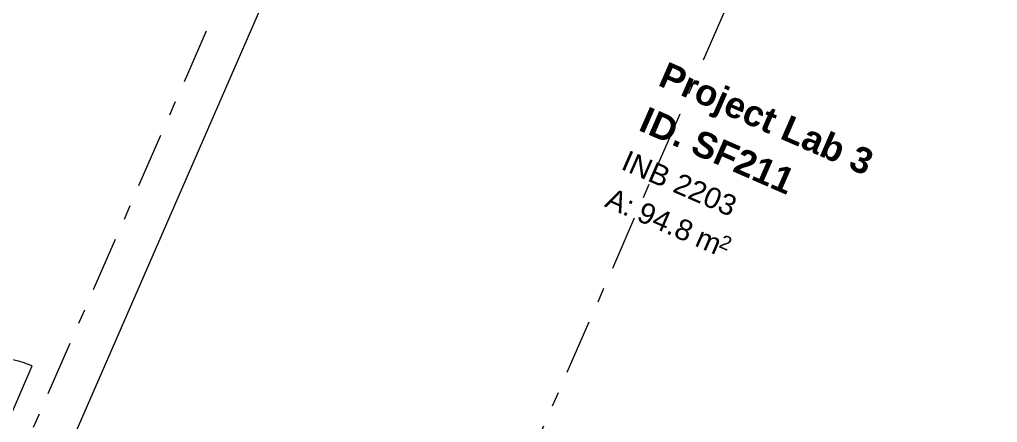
# Model space of a CAD drawing. Header units: millimetres. Extents: x -37281 to 954596, y -59787 to 956680.
# Drawn here: x 884625 to 894042, y 4854 to 8734 of the extents above; entities that cross this region are included whole.
import ezdxf
from ezdxf.enums import TextEntityAlignment as Align

# ---------------------------------------------------------------- set-up
doc = ezdxf.new("R2010")
doc.units = ezdxf.units.MM
doc.header["$MEASUREMENT"] = 0
doc.linetypes.add('Double Dashed', pattern=[1093.611073, 529.166651, -211.666656, 141.111112, -211.666656])
for name, color, linetype in [('A-15-MG_Structural_Grid', 7, 'Continuous'), ('A-25-M_Wall_Int', 7, 'Continuous'), ('New_A-35-M_FFE-Zone', 7, 'Continuous'), ('New_ArchiCAD Doors', 7, 'Continuous')]:
    doc.layers.add(name, color=color, linetype=linetype)
for name, color, linetype, lineweight, true_color in [('A-15-MG_Structural_Grid_Pen_No__163', 7, 'Continuous', 0, 0x750077), ('New_A-35-M_FFE-Zone_Pen_No__74', 7, 'Continuous', 20, 0x606060), ('New_ArchiCAD Doors_Pen_No__43', 7, 'Continuous', 30, 0x444444), ('New_ArchiCAD Doors_Pen_No__63', 7, 'Continuous', 20, 0x606060)]:
    doc.layers.add(name, color=color, linetype=linetype, lineweight=lineweight, true_color=true_color)
doc.layers.add('New_ArchiCAD Doors_Pen_No__1', color=7, linetype='Continuous', lineweight=13)
doc.layers.add('New_ArchiCAD Zone Stamps_Pen_No__9', color=7, linetype='Continuous', lineweight=13)
doc.styles.add('GENERATED_STYLE_2', font='')
doc.styles.add('GENERATED_STYLE_3', font='')
doc.styles.add('GENERATED_STYLE_4', font='')
doc.styles.get('GENERATED_STYLE_2').set_extended_font_data('Arial', bold=True)
doc.styles.get('GENERATED_STYLE_3').set_extended_font_data('Arial')
doc.styles.get('GENERATED_STYLE_4').set_extended_font_data('Swis721 BT')

# ---------------------------------------------------------------- blocks, each defined once
blk = doc.blocks.new('Project Lab 3_INB 2203_86_2', base_point=(891390.3, 6907.4))
at = {"layer": 'New_A-35-M_FFE-Zone_Pen_No__74', "linetype": 'Continuous'}
blk.add_line((889401.8, 14475.6), (884954.1, 4275.6), dxfattribs=at)
at = {"layer": 'New_ArchiCAD Zone Stamps_Pen_No__9'}
for tag, height, style, p in [('ROOM_NAME', 250, 'GENERATED_STYLE_2', (890862.8, 8333.9)), ('zoneNameLine2', 250, 'GENERATED_STYLE_2', (890674.4, 7901.7)), ('ROOM_NUMBER', 200, 'GENERATED_STYLE_3', (890486, 7481)), ('measuredAreaCode', 200, 'GENERATED_STYLE_3', (890329, 7120.9)), ('DUMMY_649', 200, 'GENERATED_STYLE_3', (890636.4, 6986.9)), ('DUMMY_650', 200, 'GENERATED_STYLE_3', (891125.7, 6773.5)), ('DUMMY_651', 133.3, 'GENERATED_STYLE_3', (891405, 6667))]:
    blk.add_attdef(tag, text='', height=height, rotation=336.44041, dxfattribs=dict(at, style=style)).set_placement(p, align=Align.TOP_LEFT)
blk = doc.blocks.new('Double Door Asymmetric 19_7')
at = {"layer": 'New_ArchiCAD Doors_Pen_No__1', "linetype": 'Continuous'}
for p, q in [((-755, 0), (-755, -15)), ((755, 0), (755, -15)), ((-755, -15), (-755, -115)), ((755, -15), (755, -115)), ((-755, -115), (-755, -130)), ((755, -115), (755, -130))]:
    blk.add_line(p, q, dxfattribs=at)
at = {"layer": 'New_ArchiCAD Doors_Pen_No__43', "linetype": 'Continuous'}
for p, q in [((-748, 0), (-755, 0)), ((-755, 0), (-755, -130)), ((-682, 0), (-748, 0)), ((-748, 0), (-748, -130)), ((-682, -130), (-682, 0)), ((748, 0), (682, 0)), ((682, 0), (682, -130)), ((748, 0), (755, 0)), ((748, -130), (748, 0)), ((755, 0), (755, -130)), ((-748, -130), (-755, -130)), ((-748, -130), (-682, -130)), ((682, -130), (748, -130)), ((748, -130), (755, -130))]:
    blk.add_line(p, q, dxfattribs=at)
at = {"layer": 'New_ArchiCAD Doors_Pen_No__63', "linetype": 'Continuous'}
for p, q in [((682, 0), (682, 924)), ((-682, 0), (-682, 440))]:
    blk.add_line(p, q, dxfattribs=at)
for centre, radius, start, end in [((682, 0), 924, 90, 180), ((-682, 0), 440, 0, 90)]:
    blk.add_arc(centre, radius, start, end, dxfattribs=at)
blk = doc.blocks.new('Wall_267_2', base_point=(878668.4, 6898.8))
at = {"layer": 'New_ArchiCAD Doors', "color": 251, "linetype": 'Continuous', "lineweight": 20, "true_color": 0x606060, "zscale": 1000, "rotation": 336.4403498076213}
blk.add_blockref('Double Door Asymmetric 19_7', (883750.5, 4824.5), dxfattribs=at)
blk = doc.blocks.new('Standard grid marker')
at = {"layer": 'A-15-MG_Structural_Grid_Pen_No__163', "linetype": 'Double Dashed'}
blk.add_line((1000, 0), (29726, 0), dxfattribs=at)
at = {"layer": 'A-15-MG_Structural_Grid_Pen_No__163', "style": 'GENERATED_STYLE_4'}
for tag, p in [('AC_MarkerText_1_0', (-500, 41.2)), ('AC_MarkerText_1_1', (31226, 41.2))]:
    blk.add_attdef(tag, text='', height=350, rotation=90, dxfattribs=at).set_placement(p, align=Align.MIDDLE_CENTER)

msp = doc.modelspace()

# ---------------------------------------------------------------- block references
at = {"layer": 'A-15-MG_Structural_Grid', "color": 8, "linetype": 'Continuous', "lineweight": 15, "zscale": 1000, "rotation": 246.440411583993}
for p in [(890317.1, 17557.1), (894442, 15758.5)]:
    msp.add_blockref('Standard grid marker', p, dxfattribs=at)
at = {"layer": 'A-25-M_Wall_Int', "color": 250, "lineweight": 50, "true_color": 0x2a2a2a}
msp.add_blockref('Wall_267_2', (878668.4, 6898.8), dxfattribs=at)
at = {"layer": 'New_A-35-M_FFE-Zone', "linetype": 'Continuous'}
ref = msp.add_blockref('Project Lab 3_INB 2203_86_2', (891390.3, 6907.4), dxfattribs=at)
ref.add_attrib('ROOM_NAME', 'Project Lab 3', dxfattribs={"layer": 'New_ArchiCAD Zone Stamps_Pen_No__9', "color": 7, "height": 250, "rotation": 336.44041, "style": 'GENERATED_STYLE_2'}).set_placement((890862.8, 8333.9), align=Align.TOP_LEFT)
ref.add_attrib('ROOM_NUMBER', 'INB 2203', dxfattribs={"layer": 'New_ArchiCAD Zone Stamps_Pen_No__9', "color": 7, "height": 200, "rotation": 336.44041, "style": 'GENERATED_STYLE_3'}).set_placement((890486, 7481), align=Align.TOP_LEFT)
ref.add_attrib('zoneNameLine2', 'ID. SF211', dxfattribs={"layer": 'New_ArchiCAD Zone Stamps_Pen_No__9', "color": 7, "height": 250, "rotation": 336.44041, "style": 'GENERATED_STYLE_2'}).set_placement((890674.4, 7901.7), align=Align.TOP_LEFT)
ref.add_attrib('measuredAreaCode', 'A: ', dxfattribs={"layer": 'New_ArchiCAD Zone Stamps_Pen_No__9', "color": 7, "height": 200, "rotation": 336.44041, "style": 'GENERATED_STYLE_3'}).set_placement((890329, 7120.9), align=Align.TOP_LEFT)
ref.add_attrib('DUMMY_649', '94.8', dxfattribs={"layer": 'New_ArchiCAD Zone Stamps_Pen_No__9', "color": 7, "height": 200, "rotation": 336.44041, "style": 'GENERATED_STYLE_3'}).set_placement((890636.4, 6986.9), align=Align.TOP_LEFT)
ref.add_attrib('DUMMY_650', ' m', dxfattribs={"layer": 'New_ArchiCAD Zone Stamps_Pen_No__9', "color": 7, "height": 200, "rotation": 336.44041, "style": 'GENERATED_STYLE_3'}).set_placement((891125.7, 6773.5), align=Align.TOP_LEFT)
ref.add_attrib('DUMMY_651', '2', dxfattribs={"layer": 'New_ArchiCAD Zone Stamps_Pen_No__9', "color": 7, "height": 133.3, "rotation": 336.44041, "style": 'GENERATED_STYLE_3'}).set_placement((891405, 6667), align=Align.TOP_LEFT)

doc.saveas('drawing.dxf')
